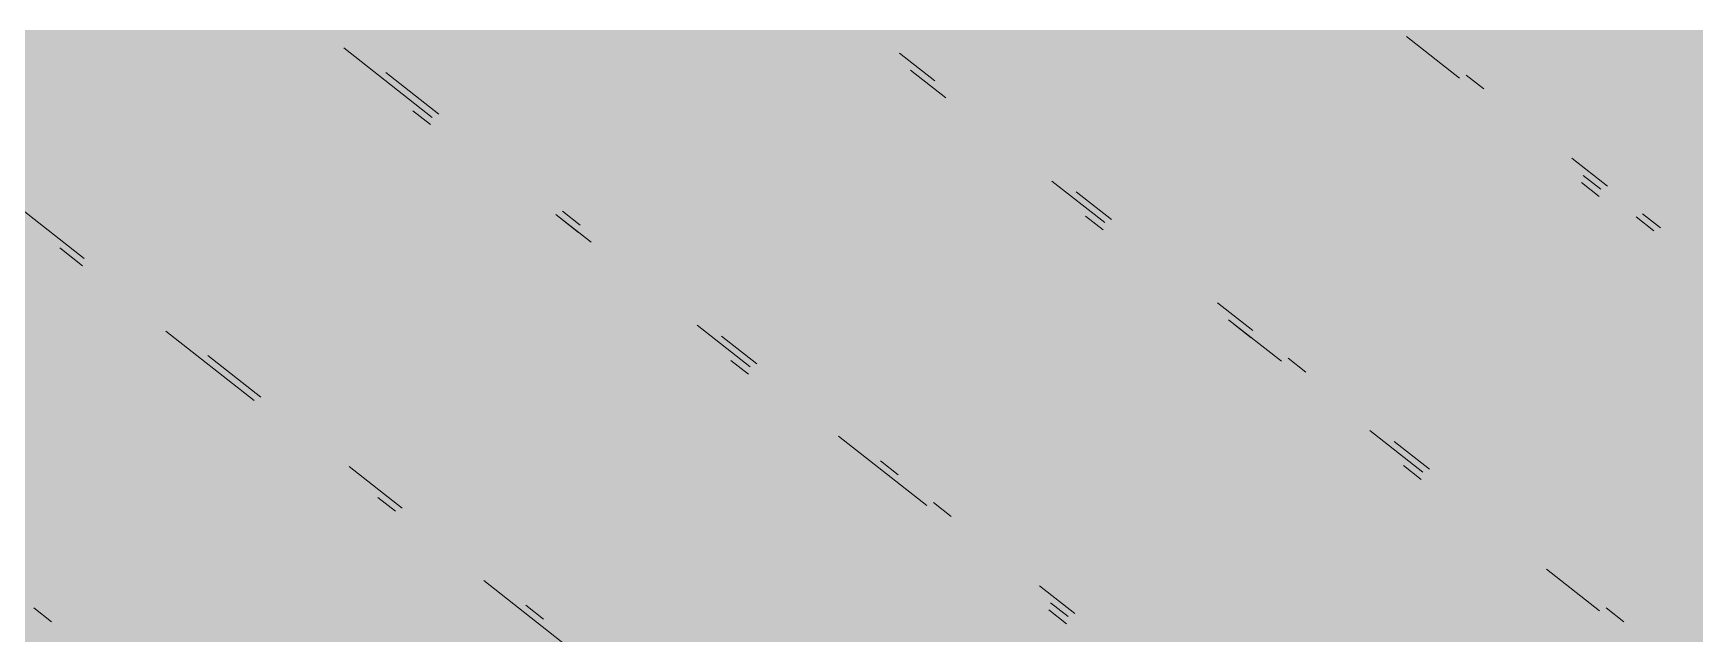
# Paper-space layout '03 3D Building and Roof' of a CAD drawing. Header units: millimetres. Extents: x 5 to 415, y 5 to 292.
# Drawn here: x 271.363 to 274.497, y 69.136 to 70.269 of the extents above; entities that cross this region are included whole.
import ezdxf

# ---------------------------------------------------------------- set-up
doc = ezdxf.new("R2010")
doc.units = ezdxf.units.MM
doc.layers.add('EXISTING', color=7, linetype='Continuous')
doc.layers.add('IMAGES', color=7, linetype='Continuous')

# ---------------------------------------------------------------- blocks, each defined once
blk = doc.blocks.new('SHEET_03')
at = {"layer": 'EXISTING', "color": 250, "lineweight": 9}
for p, q in [((273.9533, 70.2621), (274.0533, 70.1837)), ((271.9487, 70.2407), (272.1153, 70.1099)), ((273.0635, 70.1788), (272.9968, 70.2311)), ((272.1278, 70.1158), (272.0278, 70.1943)), ((273.0177, 70.1991), (273.0843, 70.1468)), ((274.0991, 70.1634), (274.0658, 70.1895)), ((272.1123, 70.0963), (272.0789, 70.1224)), ((274.3324, 69.9802), (274.2657, 70.0326)), ((274.2866, 70.0005), (274.3199, 69.9744)), ((271.4588, 69.8435), (271.2921, 69.9743)), ((273.2843, 69.9898), (273.3842, 69.9114)), ((273.3967, 69.9172), (273.3301, 69.9695)), ((274.3168, 69.9607), (274.2835, 69.9869)), ((272.3486, 69.9268), (272.4153, 69.8745)), ((272.3914, 69.8928), (272.358, 69.919)), ((272.3944, 69.9065), (272.3611, 69.9327)), ((273.3812, 69.8977), (273.3479, 69.9238)), ((274.3865, 69.9221), (274.4199, 69.8959)), ((274.4324, 69.9018), (274.399, 69.9279)), ((271.413, 69.8638), (271.4463, 69.8376)), ((271.4557, 69.8298), (271.4224, 69.856)), ((273.6633, 69.708), (273.5967, 69.7603)), ((272.6152, 69.7176), (272.7152, 69.6391)), ((273.6175, 69.7282), (273.7175, 69.6498)), ((273.6603, 69.6943), (273.627, 69.7204)), ((271.6129, 69.7069), (271.7796, 69.5761)), ((272.7277, 69.6449), (272.661, 69.6973)), ((271.792, 69.5819), (271.6921, 69.6604)), ((273.7633, 69.6295), (273.73, 69.6556)), ((272.7121, 69.6254), (272.6788, 69.6515)), ((272.8818, 69.5083), (273.0485, 69.3775)), ((273.8841, 69.519), (273.9841, 69.4405)), ((273.9966, 69.4464), (273.93, 69.4987)), ((272.0587, 69.3726), (271.9587, 69.4511)), ((272.9943, 69.4357), (272.961, 69.4618)), ((273.9811, 69.4268), (273.9477, 69.453)), ((272.0128, 69.3929), (272.0462, 69.3668)), ((273.0943, 69.3572), (273.061, 69.3833)), ((274.2174, 69.2574), (274.3174, 69.1789)), ((272.2128, 69.236), (272.3794, 69.1052)), ((273.3276, 69.1741), (273.2609, 69.2264)), ((271.3971, 69.1583), (271.3638, 69.1845)), ((272.3253, 69.1634), (272.2919, 69.1895)), ((273.2818, 69.1944), (273.3151, 69.1682)), ((274.3632, 69.1586), (274.3299, 69.1848)), ((273.312, 69.1545), (273.2787, 69.1807))]:
    blk.add_line(p, q, dxfattribs=at)
at = {"layer": 'IMAGES', "color": 7}
for points in [[(271.2182, 70.1785), (271.7964, 70.1785), (271.2182, 70.2749), (271.7964, 70.2749)], [(271.7964, 70.1785), (271.8927, 70.1785), (271.7964, 70.2749), (271.8927, 70.2749)], [(271.8927, 70.1785), (271.9891, 70.1785), (271.8927, 70.2749), (271.9891, 70.2749)], [(271.9891, 70.1785), (272.0855, 70.1785), (271.9891, 70.2749), (272.0855, 70.2749)], [(272.0855, 70.1785), (272.76, 70.1785), (272.0855, 70.2749), (272.76, 70.2749)], [(272.76, 70.1785), (272.8564, 70.1785), (272.76, 70.2749), (272.8564, 70.2749)], [(272.8564, 70.1785), (272.9527, 70.1785), (272.8564, 70.2749), (272.9527, 70.2749)], [(272.9527, 70.1785), (273.0491, 70.1785), (272.9527, 70.2749), (273.0491, 70.2749)], [(273.0491, 70.1785), (273.1455, 70.1785), (273.0491, 70.2749), (273.1455, 70.2749)], [(273.1455, 70.1785), (273.2418, 70.1785), (273.1455, 70.2749), (273.2418, 70.2749)], [(273.2418, 70.1785), (273.82, 70.1785), (273.2418, 70.2749), (273.82, 70.2749)], [(273.82, 70.1785), (273.9164, 70.1785), (273.82, 70.2749), (273.9164, 70.2749)], [(273.9164, 70.1785), (274.1091, 70.1785), (273.9164, 70.2749), (274.1091, 70.2749)], [(274.1091, 70.1785), (274.2055, 70.1785), (274.1091, 70.2749), (274.2055, 70.2749)], [(274.2055, 70.1785), (274.7836, 70.1785), (274.2055, 70.2749), (274.7836, 70.2749)], [(271.3145, 70.0821), (271.8927, 70.0821), (271.3145, 70.1785), (271.8927, 70.1785)], [(271.8927, 70.0821), (271.9891, 70.0821), (271.8927, 70.1785), (271.9891, 70.1785)], [(271.9891, 70.0821), (272.1818, 70.0821), (271.9891, 70.1785), (272.1818, 70.1785)], [(272.1818, 70.0821), (272.2782, 70.0821), (272.1818, 70.1785), (272.2782, 70.1785)], [(272.2782, 70.0821), (272.3745, 70.0821), (272.2782, 70.1785), (272.3745, 70.1785)], [(272.3745, 70.0821), (272.8564, 70.0821), (272.3745, 70.1785), (272.8564, 70.1785)], [(272.8564, 70.0821), (272.9527, 70.0821), (272.8564, 70.1785), (272.9527, 70.1785)], [(272.9527, 70.0821), (273.0491, 70.0821), (272.9527, 70.1785), (273.0491, 70.1785)], [(273.0491, 70.0821), (273.1455, 70.0821), (273.0491, 70.1785), (273.1455, 70.1785)], [(273.1455, 70.0821), (273.2418, 70.0821), (273.1455, 70.1785), (273.2418, 70.1785)], [(273.2418, 70.0821), (273.3382, 70.0821), (273.2418, 70.1785), (273.3382, 70.1785)], [(273.3382, 70.0821), (273.82, 70.0821), (273.3382, 70.1785), (273.82, 70.1785)], [(273.82, 70.0821), (273.9164, 70.0821), (273.82, 70.1785), (273.9164, 70.1785)], [(273.9164, 70.0821), (274.0127, 70.0821), (273.9164, 70.1785), (274.0127, 70.1785)], [(274.0127, 70.0821), (274.2055, 70.0821), (274.0127, 70.1785), (274.2055, 70.1785)], [(274.2055, 70.0821), (274.3018, 70.0821), (274.2055, 70.1785), (274.3018, 70.1785)], [(274.3018, 70.0821), (274.3982, 70.0821), (274.3018, 70.1785), (274.3982, 70.1785)], [(274.3982, 70.0821), (274.88, 70.0821), (274.3982, 70.1785), (274.88, 70.1785)], [(271.3145, 69.9857), (271.4109, 69.9857), (271.3145, 70.0821), (271.4109, 70.0821)], [(271.4109, 69.9857), (271.5073, 69.9857), (271.4109, 70.0821), (271.5073, 70.0821)], [(271.5073, 69.9857), (272.0855, 69.9857), (271.5073, 70.0821), (272.0855, 70.0821)], [(272.0855, 69.9857), (272.1818, 69.9857), (272.0855, 70.0821), (272.1818, 70.0821)], [(272.1818, 69.9857), (272.3745, 69.9857), (272.1818, 70.0821), (272.3745, 70.0821)], [(272.3745, 69.9857), (272.4709, 69.9857), (272.3745, 70.0821), (272.4709, 70.0821)], [(272.4709, 69.9857), (272.9527, 69.9857), (272.4709, 70.0821), (272.9527, 70.0821)], [(272.9527, 69.9857), (273.0491, 69.9857), (272.9527, 70.0821), (273.0491, 70.0821)], [(273.0491, 69.9857), (273.1455, 69.9857), (273.0491, 70.0821), (273.1455, 70.0821)], [(273.1455, 69.9857), (273.2418, 69.9857), (273.1455, 70.0821), (273.2418, 70.0821)], [(273.2418, 69.9857), (273.3382, 69.9857), (273.2418, 70.0821), (273.3382, 70.0821)], [(273.3382, 69.9857), (273.4345, 69.9857), (273.3382, 70.0821), (273.4345, 70.0821)], [(273.4345, 69.9857), (273.5309, 69.9857), (273.4345, 70.0821), (273.5309, 70.0821)], [(273.5309, 69.9857), (274.0127, 69.9857), (273.5309, 70.0821), (274.0127, 70.0821)], [(274.0127, 69.9857), (274.1091, 69.9857), (274.0127, 70.0821), (274.1091, 70.0821)], [(274.1091, 69.9857), (274.2055, 69.9857), (274.1091, 70.0821), (274.2055, 70.0821)], [(274.2055, 69.9857), (274.3018, 69.9857), (274.2055, 70.0821), (274.3018, 70.0821)], [(274.3018, 69.9857), (274.3982, 69.9857), (274.3018, 70.0821), (274.3982, 70.0821)], [(274.3982, 69.9857), (274.4945, 69.9857), (274.3982, 70.0821), (274.4945, 70.0821)], [(274.4945, 69.9857), (274.9764, 69.9857), (274.4945, 70.0821), (274.9764, 70.0821)], [(271.2182, 69.8893), (271.4109, 69.8893), (271.2182, 69.9857), (271.4109, 69.9857)], [(271.4109, 69.8893), (271.5073, 69.8893), (271.4109, 69.9857), (271.5073, 69.9857)], [(271.5073, 69.8893), (271.6036, 69.8893), (271.5073, 69.9857), (271.6036, 69.9857)], [(271.6036, 69.8893), (272.0855, 69.8893), (271.6036, 69.9857), (272.0855, 69.9857)], [(272.0855, 69.8893), (272.1818, 69.8893), (272.0855, 69.9857), (272.1818, 69.9857)], [(272.1818, 69.8893), (272.2782, 69.8893), (272.1818, 69.9857), (272.2782, 69.9857)], [(272.2782, 69.8893), (272.3745, 69.8893), (272.2782, 69.9857), (272.3745, 69.9857)], [(272.3745, 69.8893), (272.4709, 69.8893), (272.3745, 69.9857), (272.4709, 69.9857)], [(272.4709, 69.8893), (272.5673, 69.8893), (272.4709, 69.9857), (272.5673, 69.9857)], [(272.5673, 69.8893), (273.0491, 69.8893), (272.5673, 69.9857), (273.0491, 69.9857)], [(273.0491, 69.8893), (273.1455, 69.8893), (273.0491, 69.9857), (273.1455, 69.9857)], [(273.1455, 69.8893), (273.2418, 69.8893), (273.1455, 69.9857), (273.2418, 69.9857)], [(273.2418, 69.8893), (273.4345, 69.8893), (273.2418, 69.9857), (273.4345, 69.9857)], [(273.4345, 69.8893), (273.5309, 69.8893), (273.4345, 69.9857), (273.5309, 69.9857)], [(273.5309, 69.8893), (273.6273, 69.8893), (273.5309, 69.9857), (273.6273, 69.9857)], [(273.6273, 69.8893), (274.1091, 69.8893), (273.6273, 69.9857), (274.1091, 69.9857)], [(274.1091, 69.8893), (274.2055, 69.8893), (274.1091, 69.9857), (274.2055, 69.9857)], [(274.2055, 69.8893), (274.3018, 69.8893), (274.2055, 69.9857), (274.3018, 69.9857)], [(274.3018, 69.8893), (274.4945, 69.8893), (274.3018, 69.9857), (274.4945, 69.9857)], [(274.4945, 69.8893), (274.5909, 69.8893), (274.4945, 69.9857), (274.5909, 69.9857)], [(271.3145, 69.7929), (271.5073, 69.7929), (271.3145, 69.8893), (271.5073, 69.8893)], [(271.5073, 69.7929), (271.6036, 69.7929), (271.5073, 69.8893), (271.6036, 69.8893)], [(271.6036, 69.7929), (271.7, 69.7929), (271.6036, 69.8893), (271.7, 69.8893)], [(271.7, 69.7929), (272.1818, 69.7929), (271.7, 69.8893), (272.1818, 69.8893)], [(272.1818, 69.7929), (272.2782, 69.7929), (272.1818, 69.8893), (272.2782, 69.8893)], [(272.2782, 69.7929), (272.3745, 69.7929), (272.2782, 69.8893), (272.3745, 69.8893)], [(272.3745, 69.7929), (272.5673, 69.7929), (272.3745, 69.8893), (272.5673, 69.8893)], [(272.5673, 69.7929), (272.76, 69.7929), (272.5673, 69.8893), (272.76, 69.8893)], [(272.76, 69.7929), (273.2418, 69.7929), (272.76, 69.8893), (273.2418, 69.8893)], [(273.2418, 69.7929), (273.3382, 69.7929), (273.2418, 69.8893), (273.3382, 69.8893)], [(273.3382, 69.7929), (273.4345, 69.7929), (273.3382, 69.8893), (273.4345, 69.8893)], [(273.4345, 69.7929), (273.5309, 69.7929), (273.4345, 69.8893), (273.5309, 69.8893)], [(273.5309, 69.7929), (273.6273, 69.7929), (273.5309, 69.8893), (273.6273, 69.8893)], [(273.6273, 69.7929), (274.3018, 69.7929), (273.6273, 69.8893), (274.3018, 69.8893)], [(274.3018, 69.7929), (274.3982, 69.7929), (274.3018, 69.8893), (274.3982, 69.8893)], [(274.3982, 69.7929), (274.4945, 69.7929), (274.3982, 69.8893), (274.4945, 69.8893)], [(274.4945, 69.7929), (274.5909, 69.7929), (274.4945, 69.8893), (274.5909, 69.8893)], [(270.9291, 69.6965), (271.4109, 69.6965), (270.9291, 69.7929), (271.4109, 69.7929)], [(271.4109, 69.6965), (271.5073, 69.6965), (271.4109, 69.7929), (271.5073, 69.7929)], [(271.5073, 69.6965), (271.7, 69.6965), (271.5073, 69.7929), (271.7, 69.7929)], [(271.7, 69.6965), (272.2782, 69.6965), (271.7, 69.7929), (272.2782, 69.7929)], [(272.2782, 69.6965), (272.3745, 69.6965), (272.2782, 69.7929), (272.3745, 69.7929)], [(272.3745, 69.6965), (272.4709, 69.6965), (272.3745, 69.7929), (272.4709, 69.7929)], [(272.4709, 69.6965), (272.5673, 69.6965), (272.4709, 69.7929), (272.5673, 69.7929)], [(272.5673, 69.6965), (272.6636, 69.6965), (272.5673, 69.7929), (272.6636, 69.7929)], [(272.6636, 69.6965), (272.76, 69.6965), (272.6636, 69.7929), (272.76, 69.7929)], [(272.76, 69.6965), (272.8564, 69.6965), (272.76, 69.7929), (272.8564, 69.7929)], [(272.8564, 69.6965), (273.3382, 69.6965), (272.8564, 69.7929), (273.3382, 69.7929)], [(273.3382, 69.6965), (273.4345, 69.6965), (273.3382, 69.7929), (273.4345, 69.7929)], [(273.4345, 69.6965), (273.5309, 69.6965), (273.4345, 69.7929), (273.5309, 69.7929)], [(273.5309, 69.6965), (273.7236, 69.6965), (273.5309, 69.7929), (273.7236, 69.7929)], [(273.7236, 69.6965), (274.3982, 69.6965), (273.7236, 69.7929), (274.3982, 69.7929)], [(274.3982, 69.6965), (274.4945, 69.6965), (274.3982, 69.7929), (274.4945, 69.7929)], [(274.4945, 69.6965), (274.5909, 69.6965), (274.4945, 69.7929), (274.5909, 69.7929)], [(271.0255, 69.6001), (271.4109, 69.6001), (271.0255, 69.6965), (271.4109, 69.6965)], [(271.4109, 69.6001), (271.5073, 69.6001), (271.4109, 69.6965), (271.5073, 69.6965)], [(271.5073, 69.6001), (271.6036, 69.6001), (271.5073, 69.6965), (271.6036, 69.6965)], [(271.6036, 69.6001), (271.7964, 69.6001), (271.6036, 69.6965), (271.7964, 69.6965)], [(271.7964, 69.6001), (271.8927, 69.6001), (271.7964, 69.6965), (271.8927, 69.6965)], [(271.8927, 69.6001), (271.9891, 69.6001), (271.8927, 69.6965), (271.9891, 69.6965)], [(271.9891, 69.6001), (272.4709, 69.6001), (271.9891, 69.6965), (272.4709, 69.6965)], [(272.4709, 69.6001), (272.5673, 69.6001), (272.4709, 69.6965), (272.5673, 69.6965)], [(272.5673, 69.6001), (272.6636, 69.6001), (272.5673, 69.6965), (272.6636, 69.6965)], [(272.6636, 69.6001), (272.76, 69.6001), (272.6636, 69.6965), (272.76, 69.6965)], [(272.76, 69.6001), (272.8564, 69.6001), (272.76, 69.6965), (272.8564, 69.6965)], [(272.8564, 69.6001), (272.9527, 69.6001), (272.8564, 69.6965), (272.9527, 69.6965)], [(272.9527, 69.6001), (273.4345, 69.6001), (272.9527, 69.6965), (273.4345, 69.6965)], [(273.4345, 69.6001), (273.5309, 69.6001), (273.4345, 69.6965), (273.5309, 69.6965)], [(273.5309, 69.6001), (273.6273, 69.6001), (273.5309, 69.6965), (273.6273, 69.6965)], [(273.6273, 69.6001), (273.82, 69.6001), (273.6273, 69.6965), (273.82, 69.6965)], [(273.82, 69.6001), (273.9164, 69.6001), (273.82, 69.6965), (273.9164, 69.6965)], [(273.9164, 69.6001), (274.0127, 69.6001), (273.9164, 69.6965), (274.0127, 69.6965)], [(274.0127, 69.6001), (274.4945, 69.6001), (274.0127, 69.6965), (274.4945, 69.6965)], [(274.4945, 69.6001), (274.5909, 69.6001), (274.4945, 69.6965), (274.5909, 69.6965)], [(271.2182, 69.4073), (271.7, 69.4073), (271.2182, 69.6001), (271.7, 69.6001)], [(271.7, 69.5037), (271.8927, 69.5037), (271.7, 69.6001), (271.8927, 69.6001)], [(271.8927, 69.5037), (271.9891, 69.5037), (271.8927, 69.6001), (271.9891, 69.6001)], [(271.9891, 69.5037), (272.0855, 69.5037), (271.9891, 69.6001), (272.0855, 69.6001)], [(272.0855, 69.5037), (272.5673, 69.5037), (272.0855, 69.6001), (272.5673, 69.6001)], [(272.5673, 69.5037), (272.6636, 69.5037), (272.5673, 69.6001), (272.6636, 69.6001)], [(272.6636, 69.5037), (272.76, 69.5037), (272.6636, 69.6001), (272.76, 69.6001)], [(272.76, 69.5037), (272.8564, 69.5037), (272.76, 69.6001), (272.8564, 69.6001)], [(272.8564, 69.5037), (272.9527, 69.5037), (272.8564, 69.6001), (272.9527, 69.6001)], [(272.9527, 69.5037), (273.0491, 69.5037), (272.9527, 69.6001), (273.0491, 69.6001)], [(273.0491, 69.5037), (273.7236, 69.5037), (273.0491, 69.6001), (273.7236, 69.6001)], [(273.7236, 69.5037), (273.82, 69.5037), (273.7236, 69.6001), (273.82, 69.6001)], [(273.82, 69.5037), (273.9164, 69.5037), (273.82, 69.6001), (273.9164, 69.6001)], [(273.9164, 69.5037), (274.0127, 69.5037), (273.9164, 69.6001), (274.0127, 69.6001)], [(274.0127, 69.5037), (274.1091, 69.5037), (274.0127, 69.6001), (274.1091, 69.6001)], [(274.1091, 69.5037), (274.5909, 69.5037), (274.1091, 69.6001), (274.5909, 69.6001)], [(271.7, 69.4073), (271.7964, 69.4073), (271.7, 69.5037), (271.7964, 69.5037)], [(271.7964, 69.4073), (271.8927, 69.4073), (271.7964, 69.5037), (271.8927, 69.5037)], [(271.8927, 69.4073), (272.0855, 69.4073), (271.8927, 69.5037), (272.0855, 69.5037)], [(272.0855, 69.4073), (272.1818, 69.4073), (272.0855, 69.5037), (272.1818, 69.5037)], [(272.1818, 69.4073), (272.76, 69.4073), (272.1818, 69.5037), (272.76, 69.5037)], [(272.76, 69.4073), (272.8564, 69.4073), (272.76, 69.5037), (272.8564, 69.5037)], [(272.8564, 69.4073), (273.0491, 69.4073), (272.8564, 69.5037), (273.0491, 69.5037)], [(273.0491, 69.4073), (273.1455, 69.4073), (273.0491, 69.5037), (273.1455, 69.5037)], [(273.1455, 69.4073), (273.2418, 69.4073), (273.1455, 69.5037), (273.2418, 69.5037)], [(273.2418, 69.4073), (273.7236, 69.4073), (273.2418, 69.5037), (273.7236, 69.5037)], [(273.7236, 69.4073), (273.82, 69.4073), (273.7236, 69.5037), (273.82, 69.5037)], [(273.82, 69.4073), (273.9164, 69.4073), (273.82, 69.5037), (273.9164, 69.5037)], [(273.9164, 69.4073), (274.1091, 69.4073), (273.9164, 69.5037), (274.1091, 69.5037)], [(274.1091, 69.4073), (274.2055, 69.4073), (274.1091, 69.5037), (274.2055, 69.5037)], [(274.2055, 69.4073), (274.7836, 69.4073), (274.2055, 69.5037), (274.7836, 69.5037)], [(271.3145, 69.3109), (271.4109, 69.3109), (271.3145, 69.4073), (271.4109, 69.4073)], [(271.4109, 69.3109), (271.7964, 69.3109), (271.4109, 69.4073), (271.7964, 69.4073)], [(271.7964, 69.3109), (271.8927, 69.3109), (271.7964, 69.4073), (271.8927, 69.4073)], [(271.8927, 69.3109), (271.9891, 69.3109), (271.8927, 69.4073), (271.9891, 69.4073)], [(271.9891, 69.3109), (272.1818, 69.3109), (271.9891, 69.4073), (272.1818, 69.4073)], [(272.1818, 69.3109), (272.2782, 69.3109), (272.1818, 69.4073), (272.2782, 69.4073)], [(272.2782, 69.3109), (272.9527, 69.3109), (272.2782, 69.4073), (272.9527, 69.4073)], [(272.9527, 69.3109), (273.1455, 69.3109), (272.9527, 69.4073), (273.1455, 69.4073)], [(273.1455, 69.3109), (273.2418, 69.3109), (273.1455, 69.4073), (273.2418, 69.4073)], [(273.2418, 69.3109), (273.3382, 69.3109), (273.2418, 69.4073), (273.3382, 69.4073)], [(273.3382, 69.3109), (273.82, 69.3109), (273.3382, 69.4073), (273.82, 69.4073)], [(273.82, 69.3109), (273.9164, 69.3109), (273.82, 69.4073), (273.9164, 69.4073)], [(273.9164, 69.3109), (274.0127, 69.3109), (273.9164, 69.4073), (274.0127, 69.4073)], [(274.0127, 69.3109), (274.1091, 69.3109), (274.0127, 69.4073), (274.1091, 69.4073)], [(274.1091, 69.3109), (274.2055, 69.3109), (274.1091, 69.4073), (274.2055, 69.4073)], [(274.2055, 69.3109), (274.3018, 69.3109), (274.2055, 69.4073), (274.3018, 69.4073)], [(274.3018, 69.3109), (274.3982, 69.3109), (274.3018, 69.4073), (274.3982, 69.4073)], [(274.3982, 69.3109), (274.9764, 69.3109), (274.3982, 69.4073), (274.9764, 69.4073)], [(271.3145, 69.2145), (271.4109, 69.2145), (271.3145, 69.3109), (271.4109, 69.3109)], [(271.4109, 69.2145), (271.5073, 69.2145), (271.4109, 69.3109), (271.5073, 69.3109)], [(271.5073, 69.2145), (271.8927, 69.2145), (271.5073, 69.3109), (271.8927, 69.3109)], [(271.8927, 69.2145), (271.9891, 69.2145), (271.8927, 69.3109), (271.9891, 69.3109)], [(271.9891, 69.2145), (272.0855, 69.2145), (271.9891, 69.3109), (272.0855, 69.3109)], [(272.0855, 69.2145), (272.2782, 69.2145), (272.0855, 69.3109), (272.2782, 69.3109)], [(272.2782, 69.2145), (272.3745, 69.2145), (272.2782, 69.3109), (272.3745, 69.3109)], [(272.3745, 69.2145), (272.9527, 69.2145), (272.3745, 69.3109), (272.9527, 69.3109)], [(272.9527, 69.2145), (273.0491, 69.2145), (272.9527, 69.3109), (273.0491, 69.3109)], [(273.0491, 69.2145), (273.1455, 69.2145), (273.0491, 69.3109), (273.1455, 69.3109)], [(273.1455, 69.2145), (273.3382, 69.2145), (273.1455, 69.3109), (273.3382, 69.3109)], [(273.3382, 69.2145), (273.9164, 69.2145), (273.3382, 69.3109), (273.9164, 69.3109)], [(273.9164, 69.2145), (274.0127, 69.2145), (273.9164, 69.3109), (274.0127, 69.3109)], [(274.0127, 69.2145), (274.1091, 69.2145), (274.0127, 69.3109), (274.1091, 69.3109)], [(274.1091, 69.2145), (274.2055, 69.2145), (274.1091, 69.3109), (274.2055, 69.3109)], [(274.2055, 69.2145), (274.3018, 69.2145), (274.2055, 69.3109), (274.3018, 69.3109)], [(274.3018, 69.2145), (274.3982, 69.2145), (274.3018, 69.3109), (274.3982, 69.3109)], [(274.3982, 69.2145), (274.4945, 69.2145), (274.3982, 69.3109), (274.4945, 69.3109)], [(274.4945, 69.2145), (274.9764, 69.2145), (274.4945, 69.3109), (274.9764, 69.3109)], [(271.3145, 69.1181), (271.4109, 69.1181), (271.3145, 69.2145), (271.4109, 69.2145)], [(271.4109, 69.1181), (271.5073, 69.1181), (271.4109, 69.2145), (271.5073, 69.2145)], [(271.5073, 69.1181), (271.7, 69.1181), (271.5073, 69.2145), (271.7, 69.2145)], [(271.7, 69.1181), (272.0855, 69.1181), (271.7, 69.2145), (272.0855, 69.2145)], [(272.0855, 69.1181), (272.1818, 69.1181), (272.0855, 69.2145), (272.1818, 69.2145)], [(272.1818, 69.1181), (272.2782, 69.1181), (272.1818, 69.2145), (272.2782, 69.2145)], [(272.2782, 69.1181), (272.3745, 69.1181), (272.2782, 69.2145), (272.3745, 69.2145)], [(272.3745, 69.1181), (272.4709, 69.1181), (272.3745, 69.2145), (272.4709, 69.2145)], [(272.4709, 69.1181), (272.5673, 69.1181), (272.4709, 69.2145), (272.5673, 69.2145)], [(272.5673, 69.1181), (273.0491, 69.1181), (272.5673, 69.2145), (273.0491, 69.2145)], [(273.0491, 69.1181), (273.1455, 69.1181), (273.0491, 69.2145), (273.1455, 69.2145)], [(273.1455, 69.1181), (273.2418, 69.1181), (273.1455, 69.2145), (273.2418, 69.2145)], [(273.2418, 69.1181), (273.4345, 69.1181), (273.2418, 69.2145), (273.4345, 69.2145)], [(273.4345, 69.1181), (273.5309, 69.1181), (273.4345, 69.2145), (273.5309, 69.2145)], [(273.5309, 69.1181), (274.1091, 69.1181), (273.5309, 69.2145), (274.1091, 69.2145)], [(274.1091, 69.1181), (274.2055, 69.1181), (274.1091, 69.2145), (274.2055, 69.2145)], [(274.2055, 69.1181), (274.3982, 69.1181), (274.2055, 69.2145), (274.3982, 69.2145)], [(274.3982, 69.1181), (274.4945, 69.1181), (274.3982, 69.2145), (274.4945, 69.2145)], [(274.4945, 69.1181), (274.5909, 69.1181), (274.4945, 69.2145), (274.5909, 69.2145)]]:
    blk.add_solid(points, dxfattribs=at)

psp = doc.layouts.new('03 3D Building and Roof')

# ---------------------------------------------------------------- block references
psp.add_blockref('SHEET_03', (0, 0))

doc.saveas('drawing.dxf')
